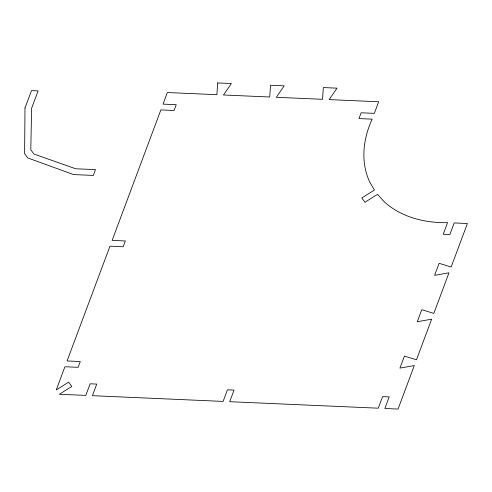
<?xml version="1.0" encoding="UTF-8"?>
<svg xmlns="http://www.w3.org/2000/svg" width="492" height="492" viewBox="0 0 492 492"><rect width="100%" height="100%" fill="white"/><g stroke="black" fill="none" stroke-linecap="round" stroke-linejoin="round"><path stroke-width="0.74" d="M25 107.982L24.6 153.633L27.736 157.938L73.529 174.568L93.339 175.429L95.503 169.635L75.694 168.768L33.936 154.039L30.799 149.734L31.605 108.271L38.105 90.879L31.5 90.59L25 107.982M217.685 82.939L216.892 94.692L167.366 92.527L163.037 104.12L176.241 104.698L174.076 110.497L160.866 109.919L112.139 240.385L125.349 240.963L123.178 246.763L109.974 246.185L67.09 360.95L80.294 361.528L78.13 367.327L64.919 366.749L56.254 389.941L68.659 382.149L71.795 386.454L59.391 394.246L85.805 395.402L90.141 383.803L96.74 384.092L92.41 395.691L223.104 401.411L227.439 389.812L234.038 390.101L229.709 401.7L378.256 408.194L382.591 396.595L389.19 396.884L384.861 408.483L398.065 409.061L414.313 365.574L399.947 368.102L404.436 356.091L416.484 359.775L431.65 319.185L417.284 321.719L421.773 309.702L433.815 313.386L448.981 272.802L434.614 275.329L439.104 263.318L451.152 267.002L467.4 223.516L454.196 222.938L449.86 234.53L443.255 234.241L447.591 222.648A116.647 84.194 -27.8 0 1 383.883 201.449L377.561 194.346L364.941 202.273L361.804 197.968L374.424 190.041L369.677 181.954A116.647 84.194 -27.8 0 1 372.167 119.162L358.963 118.584L361.128 112.785L374.338 113.363L378.668 101.77L329.148 99.599L337.02 88.16L323.336 87.564L322.543 99.31L276.32 97.293L284.192 85.848L270.514 85.251L269.714 97.004L223.497 94.981L231.369 83.535L217.685 82.939"/></g></svg>
